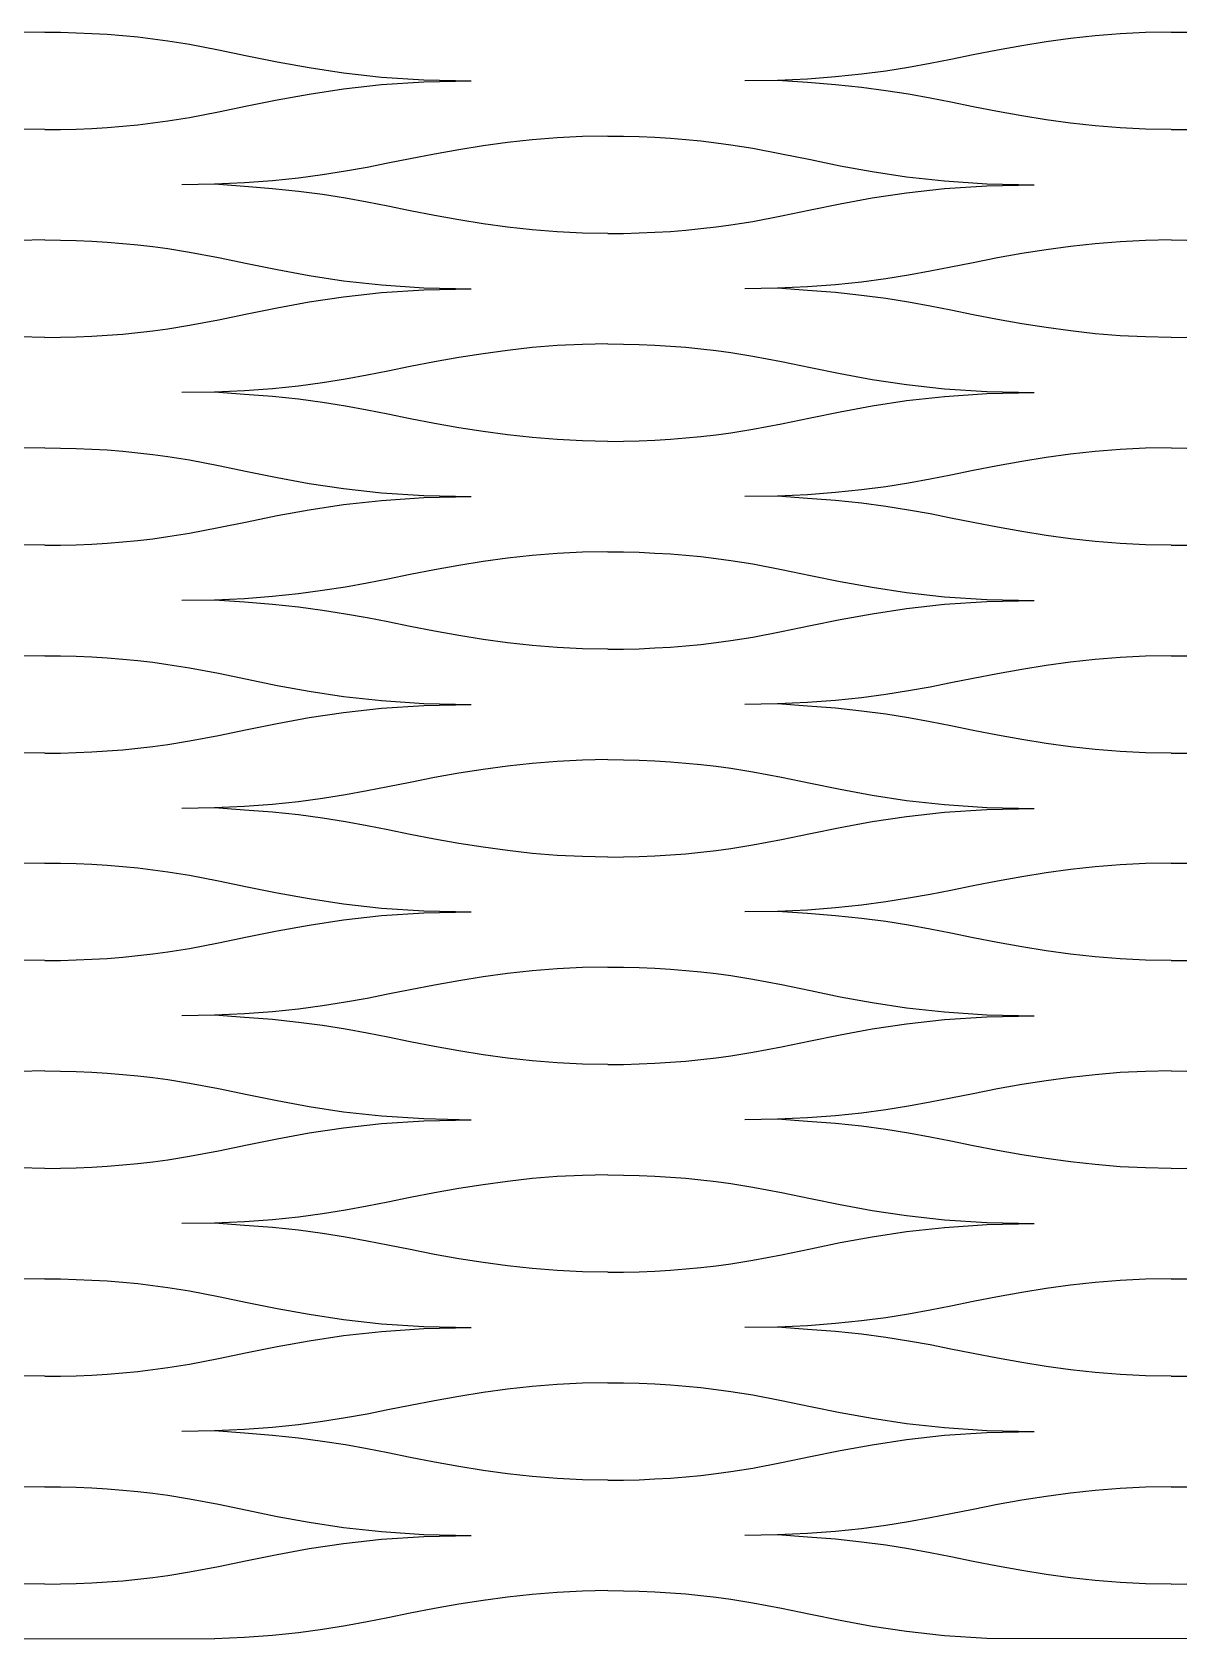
# Model space of a CAD drawing. Extents: x -52 to 52, y -74 to 74.
# Drawn here: x -26.3 to 0.18, y -73.76 to -36.66 of the extents above; entities that cross this region are included whole.
import ezdxf

# ---------------------------------------------------------------- set-up
doc = ezdxf.new("R2010")
doc.units = 0
doc.header["$MEASUREMENT"] = 0
doc.layers.get('0').update_dxf_attribs({"linetype": 'CONTINUOUS'})

msp = doc.modelspace()

# ---------------------------------------------------------------- linework, layer by layer
for p, q in [((-26, -36.663), (-26.592, -36.673)), ((-26, -36.663), (-25.639, -36.666)), ((-25.639, -36.666), (-25.278, -36.676)), ((-25.278, -36.676), (-24.918, -36.691)), ((-24.918, -36.691), (-24.56, -36.713)), ((-24.56, -36.713), (-24.205, -36.741)), ((-1.174, -36.703), (-1.749, -36.75)), ((-0.592, -36.673), (-1.174, -36.703)), ((0, -36.663), (-0.592, -36.673)), ((0, -36.663), (0.361, -36.666)), ((-24.205, -36.741), (-23.854, -36.775)), ((-23.854, -36.775), (-23.506, -36.816)), ((-23.506, -36.816), (-23.163, -36.862)), ((-23.163, -36.862), (-22.659, -36.944)), ((-22.659, -36.944), (-21.996, -37.07)), ((-21.996, -37.07), (-21.328, -37.208)), ((-4.007, -37.078), (-4.569, -37.187)), ((-3.446, -36.978), (-4.007, -37.078)), ((-2.883, -36.889), (-3.446, -36.978)), ((-2.318, -36.812), (-2.883, -36.889)), ((-1.749, -36.75), (-2.318, -36.812)), ((-21.328, -37.208), (-20.636, -37.348)), ((-20.636, -37.348), (-19.901, -37.483)), ((-5.561, -37.386), (-6.061, -37.477)), ((-5.083, -37.292), (-5.561, -37.386)), ((-4.569, -37.187), (-5.083, -37.292)), ((-19.901, -37.483), (-19.105, -37.603)), ((-19.105, -37.603), (-18.229, -37.7)), ((-18.229, -37.7), (-17.254, -37.765)), ((-18.229, -37.876), (-17.254, -37.811)), ((-17.254, -37.765), (-16.161, -37.788)), ((-17.254, -37.811), (-16.161, -37.788)), ((-9.087, -37.777), (-9.839, -37.788)), ((-8.392, -37.746), (-9.087, -37.777)), ((-8.392, -37.83), (-9.087, -37.777)), ((-7.748, -37.698), (-8.392, -37.746)), ((-7.748, -37.878), (-8.392, -37.83)), ((-7.148, -37.635), (-7.748, -37.698)), ((-6.588, -37.561), (-7.148, -37.635)), ((-6.061, -37.477), (-6.588, -37.561)), ((-20.636, -38.228), (-19.901, -38.093)), ((-19.901, -38.093), (-19.105, -37.973)), ((-19.105, -37.973), (-18.229, -37.876)), ((-7.148, -37.941), (-7.748, -37.878)), ((-6.588, -38.016), (-7.148, -37.941)), ((-6.061, -38.099), (-6.588, -38.016)), ((-5.561, -38.19), (-6.061, -38.099)), ((-5.083, -38.284), (-5.561, -38.19)), ((-22.659, -38.632), (-21.996, -38.506)), ((-21.996, -38.506), (-21.328, -38.368)), ((-21.328, -38.368), (-20.636, -38.228)), ((-4.569, -38.389), (-5.083, -38.284)), ((-4.007, -38.498), (-4.569, -38.389)), ((-3.446, -38.598), (-4.007, -38.498)), ((-26, -38.913), (-26.592, -38.903)), ((-26, -38.913), (-25.639, -38.91)), ((-25.639, -38.91), (-25.278, -38.9)), ((-25.278, -38.9), (-24.918, -38.885)), ((-24.918, -38.885), (-24.56, -38.863)), ((-24.56, -38.863), (-24.205, -38.835)), ((-24.205, -38.835), (-23.854, -38.801)), ((-23.854, -38.801), (-23.506, -38.76)), ((-23.506, -38.76), (-23.163, -38.713)), ((-23.163, -38.713), (-22.659, -38.632)), ((-2.883, -38.687), (-3.446, -38.598)), ((-2.318, -38.764), (-2.883, -38.687)), ((-1.749, -38.826), (-2.318, -38.764)), ((-1.174, -38.873), (-1.749, -38.826)), ((-0.592, -38.903), (-1.174, -38.873)), ((0, -38.913), (-0.592, -38.903)), ((0, -38.913), (0.361, -38.91)), ((-15.883, -39.289), (-16.446, -39.378)), ((-15.318, -39.212), (-15.883, -39.289)), ((-14.749, -39.15), (-15.318, -39.212)), ((-14.174, -39.103), (-14.749, -39.15)), ((-13.592, -39.073), (-14.174, -39.103)), ((-13, -39.063), (-13.592, -39.073)), ((-13, -39.063), (-12.639, -39.066)), ((-12.639, -39.066), (-12.278, -39.076)), ((-12.278, -39.076), (-11.918, -39.091)), ((-11.918, -39.091), (-11.56, -39.113)), ((-11.56, -39.113), (-11.205, -39.141)), ((-11.205, -39.141), (-10.854, -39.175)), ((-10.854, -39.175), (-10.506, -39.216)), ((-10.506, -39.216), (-10.163, -39.262)), ((-10.163, -39.262), (-9.659, -39.344)), ((-18.083, -39.692), (-18.561, -39.786)), ((-17.569, -39.587), (-18.083, -39.692)), ((-17.007, -39.478), (-17.569, -39.587)), ((-16.446, -39.378), (-17.007, -39.478)), ((-9.659, -39.344), (-8.996, -39.47)), ((-8.996, -39.47), (-8.328, -39.608)), ((-8.328, -39.608), (-7.636, -39.748)), ((-20.148, -40.035), (-20.748, -40.098)), ((-19.588, -39.961), (-20.148, -40.035)), ((-19.061, -39.877), (-19.588, -39.961)), ((-18.561, -39.786), (-19.061, -39.877)), ((-7.636, -39.748), (-6.901, -39.883)), ((-6.901, -39.883), (-6.105, -40.003)), ((-6.105, -40.003), (-5.229, -40.1)), ((-22.087, -40.177), (-22.839, -40.188)), ((-21.392, -40.146), (-22.087, -40.177)), ((-21.392, -40.23), (-22.087, -40.177)), ((-20.748, -40.098), (-21.392, -40.146)), ((-20.748, -40.278), (-21.392, -40.23)), ((-20.148, -40.341), (-20.748, -40.278)), ((-19.588, -40.416), (-20.148, -40.341)), ((-19.061, -40.499), (-19.588, -40.416)), ((-6.901, -40.493), (-6.105, -40.373)), ((-6.105, -40.373), (-5.229, -40.276)), ((-5.229, -40.1), (-4.254, -40.165)), ((-5.229, -40.276), (-4.254, -40.211)), ((-4.254, -40.165), (-3.161, -40.188)), ((-4.254, -40.211), (-3.161, -40.188)), ((-18.561, -40.59), (-19.061, -40.499)), ((-18.083, -40.684), (-18.561, -40.59)), ((-17.569, -40.789), (-18.083, -40.684)), ((-17.007, -40.898), (-17.569, -40.789)), ((-8.996, -40.906), (-8.328, -40.768)), ((-8.328, -40.768), (-7.636, -40.628)), ((-7.636, -40.628), (-6.901, -40.493)), ((-16.446, -40.998), (-17.007, -40.898)), ((-15.883, -41.087), (-16.446, -40.998)), ((-15.318, -41.164), (-15.883, -41.087)), ((-14.749, -41.226), (-15.318, -41.164)), ((-10.854, -41.201), (-10.506, -41.16)), ((-10.506, -41.16), (-10.163, -41.113)), ((-10.163, -41.113), (-9.659, -41.032)), ((-9.659, -41.032), (-8.996, -40.906)), ((-26, -41.463), (-26.592, -41.473)), ((-26, -41.463), (-25.639, -41.466)), ((-25.639, -41.466), (-25.278, -41.475)), ((-25.278, -41.475), (-24.918, -41.491)), ((-24.918, -41.491), (-24.56, -41.513)), ((-24.56, -41.513), (-24.205, -41.541)), ((-24.205, -41.541), (-23.854, -41.575)), ((-14.174, -41.273), (-14.749, -41.226)), ((-13.592, -41.303), (-14.174, -41.273)), ((-13, -41.313), (-13.592, -41.303)), ((-13, -41.313), (-12.639, -41.31)), ((-12.639, -41.31), (-12.278, -41.3)), ((-12.278, -41.3), (-11.918, -41.285)), ((-11.918, -41.285), (-11.56, -41.263)), ((-11.56, -41.263), (-11.205, -41.235)), ((-11.205, -41.235), (-10.854, -41.201)), ((-1.749, -41.549), (-2.318, -41.612)), ((-1.174, -41.502), (-1.749, -41.549)), ((-0.592, -41.473), (-1.174, -41.502)), ((0, -41.463), (-0.592, -41.473)), ((0, -41.463), (0.361, -41.466)), ((-23.854, -41.575), (-23.506, -41.615)), ((-23.506, -41.615), (-23.163, -41.662)), ((-23.163, -41.662), (-22.659, -41.744)), ((-22.659, -41.744), (-21.996, -41.87)), ((-21.996, -41.87), (-21.328, -42.007)), ((-4.007, -41.878), (-4.569, -41.987)), ((-3.446, -41.778), (-4.007, -41.878)), ((-2.883, -41.689), (-3.446, -41.778)), ((-2.318, -41.612), (-2.883, -41.689)), ((-21.328, -42.007), (-20.636, -42.148)), ((-20.636, -42.148), (-19.901, -42.283)), ((-19.901, -42.283), (-19.105, -42.403)), ((-6.061, -42.276), (-6.588, -42.36)), ((-5.561, -42.186), (-6.061, -42.276)), ((-5.083, -42.092), (-5.561, -42.186)), ((-4.569, -41.987), (-5.083, -42.092)), ((-19.105, -42.403), (-18.229, -42.5)), ((-18.229, -42.5), (-17.254, -42.564)), ((-18.229, -42.676), (-17.254, -42.611)), ((-17.254, -42.564), (-16.161, -42.588)), ((-17.254, -42.611), (-16.161, -42.588)), ((-9.087, -42.577), (-9.839, -42.588)), ((-8.392, -42.546), (-9.087, -42.577)), ((-8.392, -42.63), (-9.087, -42.577)), ((-7.748, -42.498), (-8.392, -42.546)), ((-7.748, -42.678), (-8.392, -42.63)), ((-7.148, -42.435), (-7.748, -42.498)), ((-6.588, -42.36), (-7.148, -42.435)), ((-21.328, -43.168), (-20.636, -43.027)), ((-20.636, -43.027), (-19.901, -42.892)), ((-19.901, -42.892), (-19.105, -42.772)), ((-19.105, -42.772), (-18.229, -42.676)), ((-7.148, -42.741), (-7.748, -42.678)), ((-6.588, -42.815), (-7.148, -42.741)), ((-6.061, -42.899), (-6.588, -42.815)), ((-5.561, -42.989), (-6.061, -42.899)), ((-5.083, -43.084), (-5.561, -42.989)), ((-22.659, -43.432), (-21.996, -43.306)), ((-21.996, -43.306), (-21.328, -43.168)), ((-4.569, -43.189), (-5.083, -43.084)), ((-4.007, -43.298), (-4.569, -43.189)), ((-3.446, -43.397), (-4.007, -43.298)), ((-2.883, -43.487), (-3.446, -43.397)), ((-26, -43.713), (-26.592, -43.702)), ((-26, -43.713), (-25.639, -43.709)), ((-25.639, -43.709), (-25.278, -43.7)), ((-25.278, -43.7), (-24.918, -43.685)), ((-24.918, -43.685), (-24.56, -43.663)), ((-24.56, -43.663), (-24.205, -43.635)), ((-24.205, -43.635), (-23.854, -43.6)), ((-23.854, -43.6), (-23.506, -43.56)), ((-23.506, -43.56), (-23.163, -43.513)), ((-23.163, -43.513), (-22.659, -43.432)), ((-2.318, -43.563), (-2.883, -43.487)), ((-1.749, -43.626), (-2.318, -43.563)), ((-1.174, -43.673), (-1.749, -43.626)), ((-0.592, -43.702), (-1.174, -43.673)), ((0, -43.713), (-0.592, -43.702)), ((0, -43.713), (0.361, -43.709)), ((-15.883, -44.089), (-16.446, -44.178)), ((-15.318, -44.012), (-15.883, -44.089)), ((-14.749, -43.949), (-15.318, -44.012)), ((-14.174, -43.902), (-14.749, -43.949)), ((-13.592, -43.873), (-14.174, -43.902)), ((-13, -43.863), (-13.592, -43.873)), ((-13, -43.863), (-12.639, -43.866)), ((-12.639, -43.866), (-12.278, -43.875)), ((-12.278, -43.875), (-11.918, -43.891)), ((-11.918, -43.891), (-11.56, -43.913)), ((-11.56, -43.913), (-11.205, -43.941)), ((-11.205, -43.941), (-10.854, -43.975)), ((-10.854, -43.975), (-10.506, -44.015)), ((-10.506, -44.015), (-10.163, -44.062)), ((-10.163, -44.062), (-9.659, -44.144)), ((-9.659, -44.144), (-8.996, -44.27)), ((-18.083, -44.492), (-18.561, -44.586)), ((-17.569, -44.387), (-18.083, -44.492)), ((-17.007, -44.278), (-17.569, -44.387)), ((-16.446, -44.178), (-17.007, -44.278)), ((-8.996, -44.27), (-8.328, -44.407)), ((-8.328, -44.407), (-7.636, -44.548)), ((-20.148, -44.835), (-20.748, -44.898)), ((-19.588, -44.76), (-20.148, -44.835)), ((-19.061, -44.676), (-19.588, -44.76)), ((-18.561, -44.586), (-19.061, -44.676)), ((-7.636, -44.548), (-6.901, -44.683)), ((-6.901, -44.683), (-6.105, -44.803)), ((-6.105, -44.803), (-5.229, -44.9)), ((-22.087, -44.977), (-22.839, -44.988)), ((-21.392, -44.946), (-22.087, -44.977)), ((-21.392, -45.03), (-22.087, -44.977)), ((-20.748, -44.898), (-21.392, -44.946)), ((-20.748, -45.078), (-21.392, -45.03)), ((-20.148, -45.141), (-20.748, -45.078)), ((-19.588, -45.215), (-20.148, -45.141)), ((-19.061, -45.299), (-19.588, -45.215)), ((-6.901, -45.292), (-6.105, -45.172)), ((-6.105, -45.172), (-5.229, -45.076)), ((-5.229, -44.9), (-4.254, -44.964)), ((-5.229, -45.076), (-4.254, -45.011)), ((-4.254, -44.964), (-3.161, -44.988)), ((-4.254, -45.011), (-3.161, -44.988)), ((-18.561, -45.389), (-19.061, -45.299)), ((-18.083, -45.484), (-18.561, -45.389)), ((-17.569, -45.589), (-18.083, -45.484)), ((-17.007, -45.698), (-17.569, -45.589)), ((-8.996, -45.706), (-8.328, -45.568)), ((-8.328, -45.568), (-7.636, -45.427)), ((-7.636, -45.427), (-6.901, -45.292)), ((-16.446, -45.797), (-17.007, -45.698)), ((-15.883, -45.887), (-16.446, -45.797)), ((-15.318, -45.963), (-15.883, -45.887)), ((-14.749, -46.026), (-15.318, -45.963)), ((-11.205, -46.035), (-10.854, -46)), ((-10.854, -46), (-10.506, -45.96)), ((-10.506, -45.96), (-10.163, -45.913)), ((-10.163, -45.913), (-9.659, -45.832)), ((-9.659, -45.832), (-8.996, -45.706)), ((-26, -46.263), (-26.592, -46.273)), ((-26, -46.263), (-25.639, -46.266)), ((-25.639, -46.266), (-25.278, -46.275)), ((-25.278, -46.275), (-24.918, -46.291)), ((-24.918, -46.291), (-24.56, -46.312)), ((-24.56, -46.312), (-24.205, -46.34)), ((-24.205, -46.34), (-23.854, -46.375)), ((-23.854, -46.375), (-23.506, -46.415)), ((-14.174, -46.073), (-14.749, -46.026)), ((-13.592, -46.102), (-14.174, -46.073)), ((-13, -46.113), (-13.592, -46.102)), ((-13, -46.113), (-12.639, -46.109)), ((-12.639, -46.109), (-12.278, -46.1)), ((-12.278, -46.1), (-11.918, -46.085)), ((-11.918, -46.085), (-11.56, -46.063)), ((-11.56, -46.063), (-11.205, -46.035)), ((-1.749, -46.349), (-2.318, -46.412)), ((-1.174, -46.302), (-1.749, -46.349)), ((-0.592, -46.273), (-1.174, -46.302)), ((0, -46.263), (-0.592, -46.273)), ((0, -46.263), (0.361, -46.266)), ((-23.506, -46.415), (-23.163, -46.462)), ((-23.163, -46.462), (-22.659, -46.543)), ((-22.659, -46.543), (-21.996, -46.669)), ((-21.996, -46.669), (-21.328, -46.807)), ((-4.007, -46.678), (-4.569, -46.787)), ((-3.446, -46.578), (-4.007, -46.678)), ((-2.883, -46.488), (-3.446, -46.578)), ((-2.318, -46.412), (-2.883, -46.488)), ((-21.328, -46.807), (-20.636, -46.948)), ((-20.636, -46.948), (-19.901, -47.083)), ((-19.901, -47.083), (-19.105, -47.203)), ((-6.061, -47.076), (-6.588, -47.16)), ((-5.561, -46.986), (-6.061, -47.076)), ((-5.083, -46.892), (-5.561, -46.986)), ((-4.569, -46.787), (-5.083, -46.892)), ((-19.105, -47.203), (-18.229, -47.299)), ((-19.105, -47.572), (-18.229, -47.475)), ((-18.229, -47.299), (-17.254, -47.364)), ((-18.229, -47.475), (-17.254, -47.411)), ((-17.254, -47.364), (-16.161, -47.387)), ((-17.254, -47.411), (-16.161, -47.387)), ((-9.087, -47.377), (-9.839, -47.387)), ((-8.392, -47.346), (-9.087, -47.377)), ((-8.392, -47.429), (-9.087, -47.377)), ((-7.748, -47.297), (-8.392, -47.346)), ((-7.748, -47.477), (-8.392, -47.429)), ((-7.148, -47.235), (-7.748, -47.297)), ((-7.148, -47.54), (-7.748, -47.477)), ((-6.588, -47.16), (-7.148, -47.235)), ((-21.328, -47.968), (-20.636, -47.827)), ((-20.636, -47.827), (-19.901, -47.692)), ((-19.901, -47.692), (-19.105, -47.572)), ((-6.588, -47.615), (-7.148, -47.54)), ((-6.061, -47.699), (-6.588, -47.615)), ((-5.561, -47.789), (-6.061, -47.699)), ((-5.083, -47.883), (-5.561, -47.789)), ((-22.659, -48.231), (-21.996, -48.105)), ((-21.996, -48.105), (-21.328, -47.968)), ((-4.569, -47.988), (-5.083, -47.883)), ((-4.007, -48.097), (-4.569, -47.988)), ((-3.446, -48.197), (-4.007, -48.097)), ((-2.883, -48.286), (-3.446, -48.197)), ((-26, -48.512), (-26.592, -48.502)), ((-26, -48.512), (-25.639, -48.509)), ((-25.639, -48.509), (-25.278, -48.5)), ((-25.278, -48.5), (-24.918, -48.484)), ((-24.918, -48.484), (-24.56, -48.462)), ((-24.56, -48.462), (-24.205, -48.434)), ((-24.205, -48.434), (-23.854, -48.4)), ((-23.854, -48.4), (-23.506, -48.36)), ((-23.506, -48.36), (-23.163, -48.313)), ((-23.163, -48.313), (-22.659, -48.231)), ((-2.318, -48.363), (-2.883, -48.286)), ((-1.749, -48.426), (-2.318, -48.363)), ((-1.174, -48.473), (-1.749, -48.426)), ((-0.592, -48.502), (-1.174, -48.473)), ((0, -48.512), (-0.592, -48.502)), ((0, -48.512), (0.361, -48.509)), ((-15.883, -48.888), (-16.446, -48.978)), ((-15.318, -48.812), (-15.883, -48.888)), ((-14.749, -48.749), (-15.318, -48.812)), ((-14.174, -48.702), (-14.749, -48.749)), ((-13.592, -48.673), (-14.174, -48.702)), ((-13, -48.663), (-13.592, -48.673)), ((-13, -48.663), (-12.639, -48.666)), ((-12.639, -48.666), (-12.278, -48.675)), ((-12.278, -48.675), (-11.918, -48.691)), ((-11.918, -48.691), (-11.56, -48.712)), ((-11.56, -48.712), (-11.205, -48.74)), ((-11.205, -48.74), (-10.854, -48.775)), ((-10.854, -48.775), (-10.506, -48.815)), ((-10.506, -48.815), (-10.163, -48.862)), ((-10.163, -48.862), (-9.659, -48.943)), ((-9.659, -48.943), (-8.996, -49.069)), ((-18.083, -49.292), (-18.561, -49.386)), ((-17.569, -49.187), (-18.083, -49.292)), ((-17.007, -49.078), (-17.569, -49.187)), ((-16.446, -48.978), (-17.007, -49.078)), ((-8.996, -49.069), (-8.328, -49.207)), ((-8.328, -49.207), (-7.636, -49.348)), ((-20.748, -49.697), (-21.392, -49.746)), ((-20.148, -49.635), (-20.748, -49.697)), ((-19.588, -49.56), (-20.148, -49.635)), ((-19.061, -49.476), (-19.588, -49.56)), ((-18.561, -49.386), (-19.061, -49.476)), ((-7.636, -49.348), (-6.901, -49.483)), ((-6.901, -49.483), (-6.105, -49.603)), ((-6.105, -49.603), (-5.229, -49.699)), ((-5.229, -49.699), (-4.254, -49.764)), ((-22.087, -49.777), (-22.839, -49.787)), ((-21.392, -49.746), (-22.087, -49.777)), ((-21.392, -49.829), (-22.087, -49.777)), ((-20.748, -49.877), (-21.392, -49.829)), ((-20.148, -49.94), (-20.748, -49.877)), ((-19.588, -50.015), (-20.148, -49.94)), ((-19.061, -50.099), (-19.588, -50.015)), ((-6.901, -50.092), (-6.105, -49.972)), ((-6.105, -49.972), (-5.229, -49.875)), ((-5.229, -49.875), (-4.254, -49.811)), ((-4.254, -49.764), (-3.161, -49.787)), ((-4.254, -49.811), (-3.161, -49.787)), ((-18.561, -50.189), (-19.061, -50.099)), ((-18.083, -50.283), (-18.561, -50.189)), ((-17.569, -50.388), (-18.083, -50.283)), ((-17.007, -50.497), (-17.569, -50.388)), ((-8.996, -50.505), (-8.328, -50.368)), ((-8.328, -50.368), (-7.636, -50.227)), ((-7.636, -50.227), (-6.901, -50.092)), ((-16.446, -50.597), (-17.007, -50.497)), ((-15.883, -50.686), (-16.446, -50.597)), ((-15.318, -50.763), (-15.883, -50.686)), ((-14.749, -50.826), (-15.318, -50.763)), ((-14.174, -50.873), (-14.749, -50.826)), ((-11.205, -50.834), (-10.854, -50.8)), ((-10.854, -50.8), (-10.506, -50.76)), ((-10.506, -50.76), (-10.163, -50.713)), ((-10.163, -50.713), (-9.659, -50.631)), ((-9.659, -50.631), (-8.996, -50.505)), ((-26, -51.062), (-26.592, -51.072)), ((-26, -51.062), (-25.639, -51.065)), ((-25.639, -51.065), (-25.278, -51.075)), ((-25.278, -51.075), (-24.918, -51.09)), ((-24.918, -51.09), (-24.56, -51.112)), ((-24.56, -51.112), (-24.205, -51.14)), ((-24.205, -51.14), (-23.854, -51.174)), ((-23.854, -51.174), (-23.506, -51.215)), ((-13.592, -50.902), (-14.174, -50.873)), ((-13, -50.912), (-13.592, -50.902)), ((-13, -50.912), (-12.639, -50.909)), ((-12.639, -50.909), (-12.278, -50.9)), ((-12.278, -50.9), (-11.918, -50.884)), ((-11.918, -50.884), (-11.56, -50.862)), ((-11.56, -50.862), (-11.205, -50.834)), ((-1.749, -51.149), (-2.318, -51.211)), ((-1.174, -51.102), (-1.749, -51.149)), ((-0.592, -51.072), (-1.174, -51.102)), ((0, -51.062), (-0.592, -51.072)), ((0, -51.062), (0.361, -51.065)), ((-23.506, -51.215), (-23.163, -51.262)), ((-23.163, -51.262), (-22.659, -51.343)), ((-22.659, -51.343), (-21.996, -51.469)), ((-21.996, -51.469), (-21.328, -51.607)), ((-4.007, -51.477), (-4.569, -51.586)), ((-3.446, -51.377), (-4.007, -51.477)), ((-2.883, -51.288), (-3.446, -51.377)), ((-2.318, -51.211), (-2.883, -51.288)), ((-21.328, -51.607), (-20.636, -51.747)), ((-20.636, -51.747), (-19.901, -51.882)), ((-19.901, -51.882), (-19.105, -52.002)), ((-6.061, -51.876), (-6.588, -51.96)), ((-5.561, -51.785), (-6.061, -51.876)), ((-5.083, -51.691), (-5.561, -51.785)), ((-4.569, -51.586), (-5.083, -51.691)), ((-19.105, -52.002), (-18.229, -52.099)), ((-19.105, -52.372), (-18.229, -52.275)), ((-18.229, -52.099), (-17.254, -52.164)), ((-18.229, -52.275), (-17.254, -52.211)), ((-17.254, -52.164), (-16.161, -52.187)), ((-17.254, -52.211), (-16.161, -52.187)), ((-9.087, -52.176), (-9.839, -52.187)), ((-8.392, -52.145), (-9.087, -52.176)), ((-8.392, -52.229), (-9.087, -52.176)), ((-7.748, -52.097), (-8.392, -52.145)), ((-7.748, -52.277), (-8.392, -52.229)), ((-7.148, -52.034), (-7.748, -52.097)), ((-7.148, -52.34), (-7.748, -52.277)), ((-6.588, -51.96), (-7.148, -52.034)), ((-21.328, -52.767), (-20.636, -52.627)), ((-20.636, -52.627), (-19.901, -52.492)), ((-19.901, -52.492), (-19.105, -52.372)), ((-6.588, -52.415), (-7.148, -52.34)), ((-6.061, -52.498), (-6.588, -52.415)), ((-5.561, -52.589), (-6.061, -52.498)), ((-5.083, -52.683), (-5.561, -52.589)), ((-4.569, -52.788), (-5.083, -52.683)), ((-23.163, -53.112), (-22.659, -53.031)), ((-22.659, -53.031), (-21.996, -52.905)), ((-21.996, -52.905), (-21.328, -52.767)), ((-4.007, -52.897), (-4.569, -52.788)), ((-3.446, -52.997), (-4.007, -52.897)), ((-2.883, -53.086), (-3.446, -52.997)), ((-26, -53.312), (-26.592, -53.302)), ((-26, -53.312), (-25.639, -53.309)), ((-25.639, -53.309), (-25.278, -53.299)), ((-25.278, -53.299), (-24.918, -53.284)), ((-24.918, -53.284), (-24.56, -53.262)), ((-24.56, -53.262), (-24.205, -53.234)), ((-24.205, -53.234), (-23.854, -53.2)), ((-23.854, -53.2), (-23.506, -53.159)), ((-23.506, -53.159), (-23.163, -53.112)), ((-2.318, -53.163), (-2.883, -53.086)), ((-1.749, -53.226), (-2.318, -53.163)), ((-1.174, -53.272), (-1.749, -53.226)), ((-0.592, -53.302), (-1.174, -53.272)), ((0, -53.312), (-0.592, -53.302)), ((0, -53.312), (0.361, -53.309)), ((-16.446, -53.777), (-17.007, -53.877)), ((-15.883, -53.688), (-16.446, -53.777)), ((-15.318, -53.611), (-15.883, -53.688)), ((-14.749, -53.549), (-15.318, -53.611)), ((-14.174, -53.502), (-14.749, -53.549)), ((-13.592, -53.472), (-14.174, -53.502)), ((-13, -53.462), (-13.592, -53.472)), ((-13, -53.462), (-12.639, -53.465)), ((-12.639, -53.465), (-12.278, -53.475)), ((-12.278, -53.475), (-11.918, -53.49)), ((-11.918, -53.49), (-11.56, -53.512)), ((-11.56, -53.512), (-11.205, -53.54)), ((-11.205, -53.54), (-10.854, -53.574)), ((-10.854, -53.574), (-10.506, -53.615)), ((-10.506, -53.615), (-10.163, -53.662)), ((-10.163, -53.662), (-9.659, -53.743)), ((-9.659, -53.743), (-8.996, -53.869)), ((-18.083, -54.091), (-18.561, -54.185)), ((-17.569, -53.986), (-18.083, -54.091)), ((-17.007, -53.877), (-17.569, -53.986)), ((-8.996, -53.869), (-8.328, -54.007)), ((-8.328, -54.007), (-7.636, -54.147)), ((-7.636, -54.147), (-6.901, -54.282)), ((-20.748, -54.497), (-21.392, -54.545)), ((-20.148, -54.434), (-20.748, -54.497)), ((-19.588, -54.36), (-20.148, -54.434)), ((-19.061, -54.276), (-19.588, -54.36)), ((-18.561, -54.185), (-19.061, -54.276)), ((-6.901, -54.282), (-6.105, -54.402)), ((-6.105, -54.402), (-5.229, -54.499)), ((-5.229, -54.499), (-4.254, -54.564)), ((-22.087, -54.576), (-22.839, -54.587)), ((-21.392, -54.545), (-22.087, -54.576)), ((-21.392, -54.629), (-22.087, -54.576)), ((-20.748, -54.677), (-21.392, -54.629)), ((-20.148, -54.74), (-20.748, -54.677)), ((-19.588, -54.815), (-20.148, -54.74)), ((-19.061, -54.898), (-19.588, -54.815)), ((-18.561, -54.989), (-19.061, -54.898)), ((-7.636, -55.027), (-6.901, -54.892)), ((-6.901, -54.892), (-6.105, -54.772)), ((-6.105, -54.772), (-5.229, -54.675)), ((-5.229, -54.675), (-4.254, -54.611)), ((-4.254, -54.564), (-3.161, -54.587)), ((-4.254, -54.611), (-3.161, -54.587)), ((-18.083, -55.083), (-18.561, -54.989)), ((-17.569, -55.188), (-18.083, -55.083)), ((-17.007, -55.297), (-17.569, -55.188)), ((-8.996, -55.305), (-8.328, -55.167)), ((-8.328, -55.167), (-7.636, -55.027)), ((-16.446, -55.397), (-17.007, -55.297)), ((-15.883, -55.486), (-16.446, -55.397)), ((-15.318, -55.563), (-15.883, -55.486)), ((-14.749, -55.626), (-15.318, -55.563)), ((-14.174, -55.672), (-14.749, -55.626)), ((-11.56, -55.662), (-11.205, -55.634)), ((-11.205, -55.634), (-10.854, -55.6)), ((-10.854, -55.6), (-10.506, -55.559)), ((-10.506, -55.559), (-10.163, -55.512)), ((-10.163, -55.512), (-9.659, -55.431)), ((-9.659, -55.431), (-8.996, -55.305)), ((-26, -55.851), (-26.592, -55.861)), ((-26, -55.851), (-25.639, -55.854)), ((-25.639, -55.854), (-25.278, -55.863)), ((-25.278, -55.863), (-24.918, -55.879)), ((-24.918, -55.879), (-24.56, -55.901)), ((-24.56, -55.901), (-24.205, -55.929)), ((-24.205, -55.929), (-23.854, -55.963)), ((-23.854, -55.963), (-23.506, -56.004)), ((-23.506, -56.004), (-23.163, -56.05)), ((-13.592, -55.702), (-14.174, -55.672)), ((-13, -55.712), (-13.592, -55.702)), ((-13, -55.712), (-12.639, -55.709)), ((-12.639, -55.709), (-12.278, -55.699)), ((-12.278, -55.699), (-11.918, -55.684)), ((-11.918, -55.684), (-11.56, -55.662)), ((-2.318, -56), (-2.883, -56.077)), ((-1.749, -55.937), (-2.318, -56)), ((-1.174, -55.891), (-1.749, -55.937)), ((-0.592, -55.861), (-1.174, -55.891)), ((0, -55.851), (-0.592, -55.861)), ((0, -55.851), (0.361, -55.854)), ((-23.163, -56.05), (-22.659, -56.132)), ((-22.659, -56.132), (-21.996, -56.258)), ((-21.996, -56.258), (-21.328, -56.396)), ((-4.569, -56.375), (-5.083, -56.48)), ((-4.007, -56.266), (-4.569, -56.375)), ((-3.446, -56.166), (-4.007, -56.266)), ((-2.883, -56.077), (-3.446, -56.166)), ((-21.328, -56.396), (-20.636, -56.536)), ((-20.636, -56.536), (-19.901, -56.671)), ((-19.901, -56.671), (-19.105, -56.791)), ((-6.588, -56.748), (-7.148, -56.823)), ((-6.061, -56.664), (-6.588, -56.748)), ((-5.561, -56.574), (-6.061, -56.664)), ((-5.083, -56.48), (-5.561, -56.574)), ((-19.105, -56.791), (-18.229, -56.888)), ((-19.105, -57.16), (-18.229, -57.064)), ((-18.229, -56.888), (-17.254, -56.952)), ((-18.229, -57.064), (-17.254, -56.999)), ((-17.254, -56.952), (-16.161, -56.976)), ((-17.254, -56.999), (-16.161, -56.976)), ((-9.087, -56.965), (-9.839, -56.976)), ((-8.392, -56.934), (-9.087, -56.965)), ((-8.392, -57.018), (-9.087, -56.965)), ((-7.748, -56.886), (-8.392, -56.934)), ((-7.748, -57.066), (-8.392, -57.018)), ((-7.148, -56.823), (-7.748, -56.886)), ((-7.148, -57.129), (-7.748, -57.066)), ((-6.588, -57.203), (-7.148, -57.129)), ((-21.328, -57.556), (-20.636, -57.415)), ((-20.636, -57.415), (-19.901, -57.281)), ((-19.901, -57.281), (-19.105, -57.16)), ((-6.061, -57.287), (-6.588, -57.203)), ((-5.561, -57.378), (-6.061, -57.287)), ((-5.083, -57.472), (-5.561, -57.378)), ((-4.569, -57.577), (-5.083, -57.472)), ((-23.163, -57.901), (-22.659, -57.82)), ((-22.659, -57.82), (-21.996, -57.694)), ((-21.996, -57.694), (-21.328, -57.556)), ((-4.007, -57.686), (-4.569, -57.577)), ((-3.446, -57.786), (-4.007, -57.686)), ((-2.883, -57.875), (-3.446, -57.786)), ((-2.318, -57.952), (-2.883, -57.875)), ((-26, -58.101), (-26.592, -58.091)), ((-26, -58.101), (-25.639, -58.098)), ((-25.639, -58.098), (-25.278, -58.088)), ((-25.278, -58.088), (-24.918, -58.073)), ((-24.918, -58.073), (-24.56, -58.051)), ((-24.56, -58.051), (-24.205, -58.023)), ((-24.205, -58.023), (-23.854, -57.988)), ((-23.854, -57.988), (-23.506, -57.948)), ((-23.506, -57.948), (-23.163, -57.901)), ((-1.749, -58.014), (-2.318, -57.952)), ((-1.174, -58.061), (-1.749, -58.014)), ((-0.592, -58.091), (-1.174, -58.061)), ((0, -58.101), (-0.592, -58.091)), ((0, -58.101), (0.361, -58.098)), ((-16.446, -58.566), (-17.007, -58.666)), ((-15.883, -58.477), (-16.446, -58.566)), ((-15.318, -58.4), (-15.883, -58.477)), ((-14.749, -58.337), (-15.318, -58.4)), ((-14.174, -58.291), (-14.749, -58.337)), ((-13.592, -58.261), (-14.174, -58.291)), ((-13, -58.251), (-13.592, -58.261)), ((-13, -58.251), (-12.639, -58.254)), ((-12.639, -58.254), (-12.278, -58.263)), ((-12.278, -58.263), (-11.918, -58.279)), ((-11.918, -58.279), (-11.56, -58.301)), ((-11.56, -58.301), (-11.205, -58.329)), ((-11.205, -58.329), (-10.854, -58.363)), ((-10.854, -58.363), (-10.506, -58.404)), ((-10.506, -58.404), (-10.163, -58.45)), ((-10.163, -58.45), (-9.659, -58.532)), ((-9.659, -58.532), (-8.996, -58.658)), ((-18.561, -58.974), (-19.061, -59.064)), ((-18.083, -58.88), (-18.561, -58.974)), ((-17.569, -58.775), (-18.083, -58.88)), ((-17.007, -58.666), (-17.569, -58.775)), ((-8.996, -58.658), (-8.328, -58.796)), ((-8.328, -58.796), (-7.636, -58.936)), ((-7.636, -58.936), (-6.901, -59.071)), ((-21.392, -59.334), (-22.087, -59.365)), ((-20.748, -59.286), (-21.392, -59.334)), ((-20.148, -59.223), (-20.748, -59.286)), ((-19.588, -59.148), (-20.148, -59.223)), ((-19.061, -59.064), (-19.588, -59.148)), ((-6.901, -59.071), (-6.105, -59.191)), ((-6.105, -59.191), (-5.229, -59.288)), ((-5.229, -59.288), (-4.254, -59.352)), ((-4.254, -59.352), (-3.161, -59.376)), ((-22.087, -59.365), (-22.839, -59.376)), ((-21.392, -59.418), (-22.087, -59.365)), ((-20.748, -59.466), (-21.392, -59.418)), ((-20.148, -59.529), (-20.748, -59.466)), ((-19.588, -59.603), (-20.148, -59.529)), ((-19.061, -59.687), (-19.588, -59.603)), ((-18.561, -59.778), (-19.061, -59.687)), ((-7.636, -59.815), (-6.901, -59.681)), ((-6.901, -59.681), (-6.105, -59.56)), ((-6.105, -59.56), (-5.229, -59.464)), ((-5.229, -59.464), (-4.254, -59.399)), ((-4.254, -59.399), (-3.161, -59.376)), ((-18.083, -59.872), (-18.561, -59.778)), ((-17.569, -59.977), (-18.083, -59.872)), ((-17.007, -60.086), (-17.569, -59.977)), ((-16.446, -60.186), (-17.007, -60.086)), ((-9.659, -60.22), (-8.996, -60.094)), ((-8.996, -60.094), (-8.328, -59.956)), ((-8.328, -59.956), (-7.636, -59.815)), ((-15.883, -60.275), (-16.446, -60.186)), ((-15.318, -60.352), (-15.883, -60.275)), ((-14.749, -60.414), (-15.318, -60.352)), ((-14.174, -60.461), (-14.749, -60.414)), ((-13.592, -60.491), (-14.174, -60.461)), ((-12.278, -60.488), (-11.918, -60.473)), ((-11.918, -60.473), (-11.56, -60.451)), ((-11.56, -60.451), (-11.205, -60.423)), ((-11.205, -60.423), (-10.854, -60.388)), ((-10.854, -60.388), (-10.506, -60.348)), ((-10.506, -60.348), (-10.163, -60.301)), ((-10.163, -60.301), (-9.659, -60.22)), ((-26, -60.651), (-26.592, -60.661)), ((-26, -60.651), (-25.639, -60.654)), ((-25.639, -60.654), (-25.278, -60.663)), ((-25.278, -60.663), (-24.918, -60.679)), ((-24.918, -60.679), (-24.56, -60.701)), ((-24.56, -60.701), (-24.205, -60.729)), ((-24.205, -60.729), (-23.854, -60.763)), ((-23.854, -60.763), (-23.506, -60.803)), ((-23.506, -60.803), (-23.163, -60.85)), ((-13, -60.501), (-13.592, -60.491)), ((-13, -60.501), (-12.639, -60.498)), ((-12.639, -60.498), (-12.278, -60.488)), ((-2.318, -60.8), (-2.883, -60.877)), ((-1.749, -60.737), (-2.318, -60.8)), ((-1.174, -60.69), (-1.749, -60.737)), ((-0.592, -60.661), (-1.174, -60.69)), ((0, -60.651), (-0.592, -60.661)), ((0, -60.651), (0.361, -60.654)), ((-23.163, -60.85), (-22.659, -60.932)), ((-22.659, -60.932), (-21.996, -61.058)), ((-21.996, -61.058), (-21.328, -61.195)), ((-21.328, -61.195), (-20.636, -61.336)), ((-4.569, -61.175), (-5.083, -61.28)), ((-4.007, -61.066), (-4.569, -61.175)), ((-3.446, -60.966), (-4.007, -61.066)), ((-2.883, -60.877), (-3.446, -60.966)), ((-20.636, -61.336), (-19.901, -61.471)), ((-19.901, -61.471), (-19.105, -61.591)), ((-6.588, -61.548), (-7.148, -61.623)), ((-6.061, -61.464), (-6.588, -61.548)), ((-5.561, -61.374), (-6.061, -61.464)), ((-5.083, -61.28), (-5.561, -61.374)), ((-19.105, -61.591), (-18.229, -61.688)), ((-19.105, -61.96), (-18.229, -61.863)), ((-18.229, -61.688), (-17.254, -61.752)), ((-18.229, -61.863), (-17.254, -61.799)), ((-17.254, -61.752), (-16.161, -61.776)), ((-17.254, -61.799), (-16.161, -61.776)), ((-9.087, -61.765), (-9.839, -61.776)), ((-8.392, -61.734), (-9.087, -61.765)), ((-8.392, -61.817), (-9.087, -61.765)), ((-7.748, -61.686), (-8.392, -61.734)), ((-7.748, -61.866), (-8.392, -61.817)), ((-7.148, -61.623), (-7.748, -61.686)), ((-7.148, -61.928), (-7.748, -61.866)), ((-6.588, -62.003), (-7.148, -61.928)), ((-21.328, -62.356), (-20.636, -62.215)), ((-20.636, -62.215), (-19.901, -62.08)), ((-19.901, -62.08), (-19.105, -61.96)), ((-6.061, -62.087), (-6.588, -62.003)), ((-5.561, -62.177), (-6.061, -62.087)), ((-5.083, -62.271), (-5.561, -62.177)), ((-4.569, -62.376), (-5.083, -62.271)), ((-23.163, -62.701), (-22.659, -62.619)), ((-22.659, -62.619), (-21.996, -62.493)), ((-21.996, -62.493), (-21.328, -62.356)), ((-4.007, -62.485), (-4.569, -62.376)), ((-3.446, -62.585), (-4.007, -62.485)), ((-2.883, -62.674), (-3.446, -62.585)), ((-2.318, -62.751), (-2.883, -62.674)), ((-26, -62.9), (-26.592, -62.89)), ((-26, -62.9), (-25.639, -62.897)), ((-25.639, -62.897), (-25.278, -62.888)), ((-25.278, -62.888), (-24.918, -62.872)), ((-24.918, -62.872), (-24.56, -62.851)), ((-24.56, -62.851), (-24.205, -62.822)), ((-24.205, -62.822), (-23.854, -62.788)), ((-23.854, -62.788), (-23.506, -62.748)), ((-23.506, -62.748), (-23.163, -62.701)), ((-13.592, -63.061), (-14.174, -63.09)), ((-13, -63.051), (-13.592, -63.061)), ((-13, -63.051), (-12.639, -63.054)), ((-12.639, -63.054), (-12.278, -63.063)), ((-12.278, -63.063), (-11.918, -63.079)), ((-1.749, -62.814), (-2.318, -62.751)), ((-1.174, -62.861), (-1.749, -62.814)), ((-0.592, -62.89), (-1.174, -62.861)), ((0, -62.9), (-0.592, -62.89)), ((0, -62.9), (0.361, -62.897)), ((-16.446, -63.366), (-17.007, -63.466)), ((-15.883, -63.277), (-16.446, -63.366)), ((-15.318, -63.2), (-15.883, -63.277)), ((-14.749, -63.137), (-15.318, -63.2)), ((-14.174, -63.09), (-14.749, -63.137)), ((-11.918, -63.079), (-11.56, -63.101)), ((-11.56, -63.101), (-11.205, -63.129)), ((-11.205, -63.129), (-10.854, -63.163)), ((-10.854, -63.163), (-10.506, -63.203)), ((-10.506, -63.203), (-10.163, -63.25)), ((-10.163, -63.25), (-9.659, -63.332)), ((-9.659, -63.332), (-8.996, -63.458)), ((-18.561, -63.774), (-19.061, -63.864)), ((-18.083, -63.68), (-18.561, -63.774)), ((-17.569, -63.575), (-18.083, -63.68)), ((-17.007, -63.466), (-17.569, -63.575)), ((-8.996, -63.458), (-8.328, -63.595)), ((-8.328, -63.595), (-7.636, -63.736)), ((-7.636, -63.736), (-6.901, -63.871)), ((-22.087, -64.165), (-22.839, -64.176)), ((-21.392, -64.134), (-22.087, -64.165)), ((-21.392, -64.217), (-22.087, -64.165)), ((-20.748, -64.086), (-21.392, -64.134)), ((-20.148, -64.023), (-20.748, -64.086)), ((-19.588, -63.948), (-20.148, -64.023)), ((-19.061, -63.864), (-19.588, -63.948)), ((-6.901, -63.871), (-6.105, -63.991)), ((-6.105, -63.991), (-5.229, -64.088)), ((-5.229, -64.088), (-4.254, -64.152)), ((-4.254, -64.152), (-3.161, -64.176)), ((-4.254, -64.199), (-3.161, -64.176)), ((-20.748, -64.266), (-21.392, -64.217)), ((-20.148, -64.328), (-20.748, -64.266)), ((-19.588, -64.403), (-20.148, -64.328)), ((-19.061, -64.487), (-19.588, -64.403)), ((-18.561, -64.577), (-19.061, -64.487)), ((-7.636, -64.615), (-6.901, -64.48)), ((-6.901, -64.48), (-6.105, -64.36)), ((-6.105, -64.36), (-5.229, -64.263)), ((-5.229, -64.263), (-4.254, -64.199)), ((-18.083, -64.671), (-18.561, -64.577)), ((-17.569, -64.776), (-18.083, -64.671)), ((-17.007, -64.885), (-17.569, -64.776)), ((-16.446, -64.985), (-17.007, -64.885)), ((-9.659, -65.019), (-8.996, -64.893)), ((-8.996, -64.893), (-8.328, -64.756)), ((-8.328, -64.756), (-7.636, -64.615)), ((-15.883, -65.074), (-16.446, -64.985)), ((-15.318, -65.151), (-15.883, -65.074)), ((-14.749, -65.214), (-15.318, -65.151)), ((-14.174, -65.261), (-14.749, -65.214)), ((-13.592, -65.29), (-14.174, -65.261)), ((-13, -65.3), (-13.592, -65.29)), ((-13, -65.3), (-12.639, -65.297)), ((-12.639, -65.297), (-12.278, -65.288)), ((-12.278, -65.288), (-11.918, -65.272)), ((-11.918, -65.272), (-11.56, -65.251)), ((-11.56, -65.251), (-11.205, -65.222)), ((-11.205, -65.222), (-10.854, -65.188)), ((-10.854, -65.188), (-10.506, -65.148)), ((-10.506, -65.148), (-10.163, -65.101)), ((-10.163, -65.101), (-9.659, -65.019)), ((-26, -65.45), (-26.592, -65.461)), ((-26, -65.45), (-25.639, -65.454)), ((-25.639, -65.454), (-25.278, -65.463)), ((-25.278, -65.463), (-24.918, -65.478)), ((-24.918, -65.478), (-24.56, -65.5)), ((-24.56, -65.5), (-24.205, -65.528)), ((-24.205, -65.528), (-23.854, -65.562)), ((-23.854, -65.562), (-23.506, -65.603)), ((-23.506, -65.603), (-23.163, -65.65)), ((-23.163, -65.65), (-22.659, -65.731)), ((-2.318, -65.6), (-2.883, -65.676)), ((-1.749, -65.537), (-2.318, -65.6)), ((-1.174, -65.49), (-1.749, -65.537)), ((-0.592, -65.461), (-1.174, -65.49)), ((0, -65.45), (-0.592, -65.461)), ((0, -65.45), (0.361, -65.454)), ((-22.659, -65.731), (-21.996, -65.857)), ((-21.996, -65.857), (-21.328, -65.995)), ((-21.328, -65.995), (-20.636, -66.136)), ((-4.569, -65.974), (-5.083, -66.079)), ((-4.007, -65.865), (-4.569, -65.974)), ((-3.446, -65.766), (-4.007, -65.865)), ((-2.883, -65.676), (-3.446, -65.766)), ((-20.636, -66.136), (-19.901, -66.27)), ((-19.901, -66.27), (-19.105, -66.391)), ((-19.105, -66.391), (-18.229, -66.487)), ((-6.588, -66.348), (-7.148, -66.422)), ((-6.061, -66.264), (-6.588, -66.348)), ((-5.561, -66.173), (-6.061, -66.264)), ((-5.083, -66.079), (-5.561, -66.173)), ((-19.901, -66.88), (-19.105, -66.76)), ((-19.105, -66.76), (-18.229, -66.663)), ((-18.229, -66.487), (-17.254, -66.552)), ((-18.229, -66.663), (-17.254, -66.599)), ((-17.254, -66.552), (-16.161, -66.575)), ((-17.254, -66.599), (-16.161, -66.575)), ((-9.087, -66.564), (-9.839, -66.575)), ((-8.392, -66.533), (-9.087, -66.564)), ((-8.392, -66.617), (-9.087, -66.564)), ((-7.748, -66.485), (-8.392, -66.533)), ((-7.748, -66.665), (-8.392, -66.617)), ((-7.148, -66.422), (-7.748, -66.485)), ((-7.148, -66.728), (-7.748, -66.665)), ((-6.588, -66.803), (-7.148, -66.728)), ((-21.328, -67.155), (-20.636, -67.015)), ((-20.636, -67.015), (-19.901, -66.88)), ((-6.061, -66.887), (-6.588, -66.803)), ((-5.561, -66.977), (-6.061, -66.887)), ((-5.083, -67.071), (-5.561, -66.977)), ((-4.569, -67.176), (-5.083, -67.071)), ((-23.506, -67.547), (-23.163, -67.501)), ((-23.163, -67.501), (-22.659, -67.419)), ((-22.659, -67.419), (-21.996, -67.293)), ((-21.996, -67.293), (-21.328, -67.155)), ((-4.007, -67.285), (-4.569, -67.176)), ((-3.446, -67.385), (-4.007, -67.285)), ((-2.883, -67.474), (-3.446, -67.385)), ((-2.318, -67.551), (-2.883, -67.474)), ((-26, -67.7), (-26.592, -67.69)), ((-26, -67.7), (-25.639, -67.697)), ((-25.639, -67.697), (-25.278, -67.688)), ((-25.278, -67.688), (-24.918, -67.672)), ((-24.918, -67.672), (-24.56, -67.65)), ((-24.56, -67.65), (-24.205, -67.622)), ((-24.205, -67.622), (-23.854, -67.588)), ((-23.854, -67.588), (-23.506, -67.547)), ((-14.174, -67.89), (-14.749, -67.937)), ((-13.592, -67.861), (-14.174, -67.89)), ((-13, -67.85), (-13.592, -67.861)), ((-13, -67.85), (-12.639, -67.854)), ((-12.639, -67.854), (-12.278, -67.863)), ((-12.278, -67.863), (-11.918, -67.878)), ((-11.918, -67.878), (-11.56, -67.9)), ((-1.749, -67.614), (-2.318, -67.551)), ((-1.174, -67.661), (-1.749, -67.614)), ((-0.592, -67.69), (-1.174, -67.661)), ((0, -67.7), (-0.592, -67.69)), ((0, -67.7), (0.361, -67.697)), ((-16.446, -68.166), (-17.007, -68.265)), ((-15.883, -68.076), (-16.446, -68.166)), ((-15.318, -68), (-15.883, -68.076)), ((-14.749, -67.937), (-15.318, -68)), ((-11.56, -67.9), (-11.205, -67.928)), ((-11.205, -67.928), (-10.854, -67.962)), ((-10.854, -67.962), (-10.506, -68.003)), ((-10.506, -68.003), (-10.163, -68.05)), ((-10.163, -68.05), (-9.659, -68.131)), ((-9.659, -68.131), (-8.996, -68.257)), ((-8.996, -68.257), (-8.328, -68.395)), ((-18.561, -68.573), (-19.061, -68.664)), ((-18.083, -68.479), (-18.561, -68.573)), ((-17.569, -68.374), (-18.083, -68.479)), ((-17.007, -68.265), (-17.569, -68.374)), ((-8.328, -68.395), (-7.636, -68.536)), ((-7.636, -68.536), (-6.901, -68.67)), ((-22.087, -68.964), (-22.839, -68.975)), ((-21.392, -68.933), (-22.087, -68.964)), ((-21.392, -69.017), (-22.087, -68.964)), ((-20.748, -68.885), (-21.392, -68.933)), ((-20.148, -68.822), (-20.748, -68.885)), ((-19.588, -68.748), (-20.148, -68.822)), ((-19.061, -68.664), (-19.588, -68.748)), ((-6.901, -68.67), (-6.105, -68.791)), ((-6.105, -68.791), (-5.229, -68.887)), ((-5.229, -68.887), (-4.254, -68.952)), ((-5.229, -69.063), (-4.254, -68.999)), ((-4.254, -68.952), (-3.161, -68.975)), ((-4.254, -68.999), (-3.161, -68.975)), ((-20.748, -69.065), (-21.392, -69.017)), ((-20.148, -69.128), (-20.748, -69.065)), ((-19.588, -69.203), (-20.148, -69.128)), ((-19.061, -69.287), (-19.588, -69.203)), ((-18.561, -69.377), (-19.061, -69.287)), ((-18.083, -69.471), (-18.561, -69.377)), ((-7.636, -69.415), (-6.901, -69.28)), ((-6.901, -69.28), (-6.105, -69.16)), ((-6.105, -69.16), (-5.229, -69.063)), ((-17.569, -69.576), (-18.083, -69.471)), ((-17.007, -69.685), (-17.569, -69.576)), ((-16.446, -69.785), (-17.007, -69.685)), ((-9.659, -69.819), (-8.996, -69.693)), ((-8.996, -69.693), (-8.328, -69.555)), ((-8.328, -69.555), (-7.636, -69.415)), ((-15.883, -69.874), (-16.446, -69.785)), ((-15.318, -69.951), (-15.883, -69.874)), ((-14.749, -70.014), (-15.318, -69.951)), ((-14.174, -70.061), (-14.749, -70.014)), ((-13.592, -70.09), (-14.174, -70.061)), ((-13, -70.1), (-13.592, -70.09)), ((-13, -70.1), (-12.639, -70.097)), ((-12.639, -70.097), (-12.278, -70.088)), ((-12.278, -70.088), (-11.918, -70.072)), ((-11.918, -70.072), (-11.56, -70.05)), ((-11.56, -70.05), (-11.205, -70.022)), ((-11.205, -70.022), (-10.854, -69.988)), ((-10.854, -69.988), (-10.506, -69.947)), ((-10.506, -69.947), (-10.163, -69.901)), ((-10.163, -69.901), (-9.659, -69.819)), ((-26, -70.25), (-26.592, -70.26)), ((-26, -70.25), (-25.639, -70.253)), ((-25.639, -70.253), (-25.278, -70.263)), ((-25.278, -70.263), (-24.918, -70.278)), ((-24.918, -70.278), (-24.56, -70.3)), ((-24.56, -70.3), (-24.205, -70.328)), ((-24.205, -70.328), (-23.854, -70.362)), ((-23.854, -70.362), (-23.506, -70.403)), ((-23.506, -70.403), (-23.163, -70.449)), ((-23.163, -70.449), (-22.659, -70.531)), ((-2.883, -70.476), (-3.446, -70.565)), ((-2.318, -70.399), (-2.883, -70.476)), ((-1.749, -70.337), (-2.318, -70.399)), ((-1.174, -70.29), (-1.749, -70.337)), ((-0.592, -70.26), (-1.174, -70.29)), ((0, -70.25), (-0.592, -70.26)), ((0, -70.25), (0.361, -70.253)), ((-22.659, -70.531), (-21.996, -70.657)), ((-21.996, -70.657), (-21.328, -70.795)), ((-21.328, -70.795), (-20.636, -70.935)), ((-4.569, -70.774), (-5.083, -70.879)), ((-4.007, -70.665), (-4.569, -70.774)), ((-3.446, -70.565), (-4.007, -70.665)), ((-20.636, -70.935), (-19.901, -71.07)), ((-19.901, -71.07), (-19.105, -71.19)), ((-19.105, -71.19), (-18.229, -71.287)), ((-7.148, -71.222), (-7.748, -71.285)), ((-6.588, -71.147), (-7.148, -71.222)), ((-6.061, -71.064), (-6.588, -71.147)), ((-5.561, -70.973), (-6.061, -71.064)), ((-5.083, -70.879), (-5.561, -70.973)), ((-19.901, -71.68), (-19.105, -71.56)), ((-19.105, -71.56), (-18.229, -71.463)), ((-18.229, -71.287), (-17.254, -71.351)), ((-18.229, -71.463), (-17.254, -71.398)), ((-17.254, -71.351), (-16.161, -71.375)), ((-17.254, -71.398), (-16.161, -71.375)), ((-9.087, -71.364), (-9.839, -71.375)), ((-8.392, -71.333), (-9.087, -71.364)), ((-8.392, -71.417), (-9.087, -71.364)), ((-7.748, -71.285), (-8.392, -71.333)), ((-7.748, -71.465), (-8.392, -71.417)), ((-7.148, -71.528), (-7.748, -71.465)), ((-6.588, -71.602), (-7.148, -71.528)), ((-6.061, -71.686), (-6.588, -71.602)), ((-21.996, -72.093), (-21.328, -71.955)), ((-21.328, -71.955), (-20.636, -71.814)), ((-20.636, -71.814), (-19.901, -71.68)), ((-5.561, -71.777), (-6.061, -71.686)), ((-5.083, -71.871), (-5.561, -71.777)), ((-4.569, -71.976), (-5.083, -71.871)), ((-23.506, -72.347), (-23.163, -72.3)), ((-23.163, -72.3), (-22.659, -72.219)), ((-22.659, -72.219), (-21.996, -72.093)), ((-4.007, -72.085), (-4.569, -71.976)), ((-3.446, -72.185), (-4.007, -72.085)), ((-2.883, -72.274), (-3.446, -72.185)), ((-2.318, -72.351), (-2.883, -72.274)), ((-26, -72.5), (-26.592, -72.49)), ((-26, -72.5), (-25.639, -72.497)), ((-25.639, -72.497), (-25.278, -72.487)), ((-25.278, -72.487), (-24.918, -72.472)), ((-24.918, -72.472), (-24.56, -72.45)), ((-24.56, -72.45), (-24.205, -72.422)), ((-24.205, -72.422), (-23.854, -72.388)), ((-23.854, -72.388), (-23.506, -72.347)), ((-14.174, -72.69), (-14.749, -72.737)), ((-13.592, -72.66), (-14.174, -72.69)), ((-13, -72.65), (-13.592, -72.66)), ((-13, -72.65), (-12.639, -72.653)), ((-12.639, -72.653), (-12.278, -72.663)), ((-12.278, -72.663), (-11.918, -72.678)), ((-11.918, -72.678), (-11.56, -72.7)), ((-11.56, -72.7), (-11.205, -72.728)), ((-1.749, -72.413), (-2.318, -72.351)), ((-1.174, -72.46), (-1.749, -72.413)), ((-0.592, -72.49), (-1.174, -72.46)), ((0, -72.5), (-0.592, -72.49)), ((0, -72.5), (0.361, -72.497)), ((-17.007, -73.065), (-17.569, -73.174)), ((-16.446, -72.965), (-17.007, -73.065)), ((-15.883, -72.876), (-16.446, -72.965)), ((-15.318, -72.799), (-15.883, -72.876)), ((-14.749, -72.737), (-15.318, -72.799)), ((-11.205, -72.728), (-10.854, -72.762)), ((-10.854, -72.762), (-10.506, -72.803)), ((-10.506, -72.803), (-10.163, -72.849)), ((-10.163, -72.849), (-9.659, -72.931)), ((-9.659, -72.931), (-8.996, -73.057)), ((-8.996, -73.057), (-8.328, -73.195)), ((-18.561, -73.373), (-19.061, -73.464)), ((-18.083, -73.279), (-18.561, -73.373)), ((-17.569, -73.174), (-18.083, -73.279)), ((-8.328, -73.195), (-7.636, -73.335)), ((-7.636, -73.335), (-6.901, -73.47)), ((-30.254, -73.751), (-22.087, -73.764)), ((-21.392, -73.733), (-22.087, -73.764)), ((-20.748, -73.685), (-21.392, -73.733)), ((-20.148, -73.622), (-20.748, -73.685)), ((-19.588, -73.547), (-20.148, -73.622)), ((-19.061, -73.464), (-19.588, -73.547)), ((-6.901, -73.47), (-6.105, -73.59)), ((-6.105, -73.59), (-5.229, -73.687)), ((-5.229, -73.687), (-4.254, -73.751)), ((-4.254, -73.751), (3.913, -73.764))]:
    msp.add_line(p, q)

doc.saveas('drawing.dxf')
